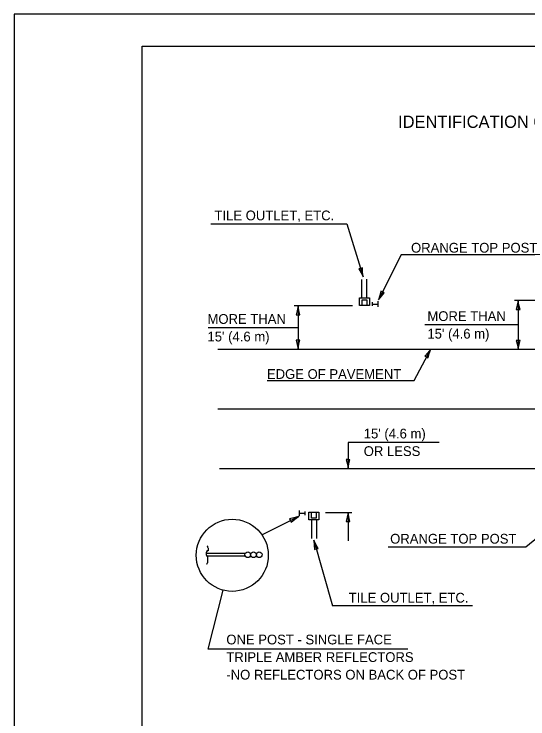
# Model space of a CAD drawing. Extents: x 0 to 2.83, y 0 to 1.83.
# Drawn here: x 0 to 0.668, y 0.917 to 1.833 of the extents above; entities that cross this region are included whole.
import ezdxf

# ---------------------------------------------------------------- set-up
doc = ezdxf.new("R2010")
doc.units = 0
for name, color, linetype in [('RD_Pr_Roadway_Dimensions', 7, 'Continuous'), ('RD_Pr_Roadway_Items', 7, 'Continuous'), ('RD_Pr_Roadway_Notes', 7, 'Continuous'), ('SH_General_Details', 7, 'Continuous'), ('SH_Printer_Plotting_Border', 7, 'Continuous')]:
    doc.layers.add(name, color=color, linetype=linetype)

msp = doc.modelspace()

# ---------------------------------------------------------------- linework, layer by layer
at = {"layer": 'RD_Pr_Roadway_Dimensions'}
for p, q in [((0.70687, 1.46081), (0.65038, 1.46081)), ((0.65533, 1.46081), (0.65533, 1.39735)), ((0.44005, 1.45379), (0.36427, 1.45379)), ((0.36922, 1.45379), (0.36922, 1.39772)), ((0.43426, 1.27636), (0.43426, 1.24216)), ((0.55274, 1.27636), (0.43426, 1.27636)), ((0.40482, 1.18523), (0.43921, 1.18523)), ((0.43426, 1.18523), (0.43426, 1.14833))]:
    msp.add_line(p, q, dxfattribs=at)
for points in [[(0.65289, 1.44915), (0.65533, 1.44915), (0.65777, 1.44915), (0.65634, 1.45498), (0.65533, 1.46081), (0.6542, 1.45459)], [(0.36678, 1.44213), (0.36922, 1.44212), (0.37166, 1.44212), (0.37023, 1.44796), (0.36922, 1.45379), (0.36809, 1.44757)], [(0.37166, 1.40938), (0.36922, 1.40939), (0.36678, 1.40939), (0.36821, 1.40355), (0.36922, 1.39772), (0.37035, 1.40394)], [(0.65777, 1.40901), (0.65533, 1.40902), (0.65289, 1.40902), (0.65432, 1.40318), (0.65533, 1.39735), (0.65646, 1.40357)], [(0.4367, 1.25382), (0.43426, 1.25383), (0.43182, 1.25383), (0.43325, 1.24799), (0.43426, 1.24216), (0.43539, 1.24838)], [(0.43182, 1.17357), (0.43426, 1.17356), (0.4367, 1.17356), (0.43527, 1.1794), (0.43426, 1.18523), (0.43313, 1.17901)]]:
    msp.add_lwpolyline(points, close=True, dxfattribs=at)
for points in [[(0.36922, 1.42539), (0.2525, 1.42539)], [(0.65533, 1.42908), (0.53387, 1.42908)]]:
    msp.add_lwpolyline(points, dxfattribs=at)
at = {"layer": 'RD_Pr_Roadway_Items'}
for p, q in [((0.45218, 1.46488), (0.45213, 1.48835)), ((0.45878, 1.4647), (0.45875, 1.48839)), ((0.46538, 1.45856), (0.46538, 1.45379)), ((0.47283, 1.45995), (0.47283, 1.4524)), ((0.46538, 1.45618), (0.47283, 1.45618)), ((0.26507, 1.39772), (1.51988, 1.39772)), ((0.26507, 1.31981), (1.51988, 1.31981)), ((0.26724, 1.24216), (1.52205, 1.24216)), ((0.37094, 1.18017), (0.37094, 1.18772)), ((0.37838, 1.18394), (0.37094, 1.18394)), ((0.37838, 1.18156), (0.37838, 1.18633)), ((0.38653, 1.17494), (0.38656, 1.15125)), ((0.39314, 1.17476), (0.39318, 1.15129)), ((0.30054, 1.13192), (0.2495, 1.13192)), ((0.30054, 1.1284), (0.25068, 1.1284))]:
    msp.add_line(p, q, dxfattribs=at)
for points in [[(0.44892, 1.46412), (0.46227, 1.46412), (0.46227, 1.45427), (0.44892, 1.45427)], [(0.45241, 1.46181), (0.45878, 1.46181), (0.45878, 1.45427), (0.45241, 1.45427)], [(0.39639, 1.17552), (0.38304, 1.17552), (0.38304, 1.18538), (0.39639, 1.18538)], [(0.3929, 1.17784), (0.38653, 1.17784), (0.38653, 1.18538), (0.3929, 1.18538)]]:
    msp.add_lwpolyline(points, close=True, dxfattribs=at)
msp.add_lwpolyline([(0.25068, 1.14173), (0.25127, 1.14116), (0.25127, 1.14056), (0.25127, 1.13998), (0.25185, 1.13939), (0.25244, 1.13881), (0.25244, 1.13822), (0.25244, 1.13764), (0.25244, 1.13704), (0.25244, 1.13646), (0.25244, 1.13587), (0.25244, 1.13529), (0.25185, 1.13529), (0.25127, 1.13529), (0.25068, 1.13529), (0.25068, 1.1347), (0.25068, 1.13412), (0.2501, 1.13412), (0.2501, 1.13353), (0.2495, 1.13353), (0.2495, 1.13295), (0.2495, 1.13235), (0.2495, 1.13177), (0.2495, 1.13118), (0.2495, 1.1306), (0.2495, 1.13001), (0.2495, 1.12943), (0.2501, 1.12943), (0.2501, 1.12883), (0.25068, 1.12883), (0.25068, 1.12826), (0.25127, 1.12826), (0.25127, 1.12766), (0.25127, 1.12708), (0.25127, 1.12649), (0.25127, 1.12591), (0.25127, 1.12532), (0.25127, 1.12474), (0.25127, 1.12414), (0.25127, 1.12356), (0.25127, 1.12297), (0.25127, 1.12239), (0.25127, 1.1218), (0.25127, 1.12122), (0.25127, 1.12063), (0.25127, 1.12005), (0.25127, 1.11945), (0.25068, 1.11887), (0.25068, 1.11828), (0.25068, 1.1177), (0.2501, 1.1177)], dxfattribs=at)
for centre in [(0.30381, 1.13017), (0.31123, 1.13017), (0.31865, 1.13017)]:
    msp.add_circle(centre, 0.00371, dxfattribs=at)
at = {"layer": 'RD_Pr_Roadway_Notes'}
for p, q in [((0.32218, 1.15615), (0.36973, 1.17981)), ((0.38972, 1.14899), (0.41387, 1.06374))]:
    msp.add_line(p, q, dxfattribs=at)
for points in [[(0.25556, 1.56051), (0.43276, 1.56051)], [(0.43276, 1.56051), (0.45384, 1.49141)], [(0.68598, 1.52041), (0.50315, 1.52041), (0.47365, 1.46158)], [(0.52017, 1.35674), (0.54162, 1.39772)], [(0.32913, 1.35674), (0.52017, 1.35674)], [(0.66525, 1.14037), (0.69807, 1.16719)], [(0.48653, 1.14037), (0.66525, 1.14037)], [(0.25235, 1.00743), (0.27198, 1.08403)], [(0.59583, 1.06374), (0.41387, 1.06374)], [(0.51205, 1.00743), (0.25235, 1.00743)]]:
    msp.add_lwpolyline(points, dxfattribs=at)
for points in [[(0.45277, 1.50327), (0.45043, 1.50257), (0.4481, 1.50185), (0.45117, 1.49669), (0.45384, 1.49141), (0.45311, 1.49769)], [(0.48105, 1.47091), (0.47888, 1.47201), (0.4767, 1.4731), (0.47536, 1.46724), (0.47365, 1.46158), (0.47745, 1.46663)], [(0.53405, 1.38852), (0.53621, 1.38739), (0.53837, 1.38625), (0.53981, 1.39209), (0.54162, 1.39772), (0.53774, 1.39273)], [(0.3582, 1.1768), (0.35928, 1.17461), (0.36037, 1.17243), (0.36496, 1.17631), (0.36973, 1.17981), (0.36365, 1.17805)], [(0.39056, 1.1371), (0.3929, 1.13776), (0.39525, 1.13843), (0.39229, 1.14365), (0.38972, 1.14899), (0.39033, 1.14269)]]:
    msp.add_lwpolyline(points, close=True, dxfattribs=at)
msp.add_circle((0.28363, 1.12946), 0.04689, dxfattribs=at)
at = {"layer": 'SH_General_Details'}
for p, q in [((0, 1.83333), (0, 0)), ((2.83333, 1.83333), (0, 1.83333))]:
    msp.add_line(p, q, dxfattribs=at)
msp.add_lwpolyline([(0.16667, 1.79167), (2.79167, 1.79167), (2.79167, 0.04167), (0.16667, 0.04167)], close=True, dxfattribs=at)
at = {"layer": 'SH_Printer_Plotting_Border'}
msp.add_lwpolyline([(0, 0), (2.83333, 0), (2.83333, 1.83333), (0, 1.83333)], close=True, dxfattribs=at)

# ---------------------------------------------------------------- texts
at = {"layer": 'RD_Pr_Roadway_Dimensions'}
for s, p in [('MORE THAN', (0.25144, 1.43047)), ('MORE THAN', (0.53734, 1.43416)), ("15' (4.6 m)", (0.25144, 1.40761)), ("15' (4.6 m)", (0.53734, 1.4113)), ("15' (4.6 m)", (0.45455, 1.28144)), ('OR LESS', (0.45455, 1.25858))]:
    msp.add_text(s, height=0.0127, dxfattribs=at).set_placement(p)
at = {"layer": 'RD_Pr_Roadway_Notes'}
for s, height, p in [('IDENTIFICATION OF ROADSIDE HAZARDS FOR TWO-LANE ROADWAYS', 0.016, (0.49922, 1.68534)), ('TILE OUTLET, ETC.', 0.0127, (0.26051, 1.56513)), ('ORANGE TOP POST', 0.0127, (0.51606, 1.52311)), ('EDGE OF PAVEMENT', 0.0127, (0.32872, 1.35885)), ('ORANGE TOP POST', 0.0127, (0.48891, 1.14464)), ('TILE OUTLET, ETC.', 0.0127, (0.43507, 1.06794)), ('ONE POST - SINGLE FACE', 0.0127, (0.27592, 1.01355)), ('TRIPLE AMBER REFLECTORS', 0.0127, (0.27592, 0.99069)), ('-NO REFLECTORS ON BACK OF POST', 0.0127, (0.27592, 0.96783))]:
    msp.add_text(s, height=height, dxfattribs=at).set_placement(p)

doc.saveas('drawing.dxf')
